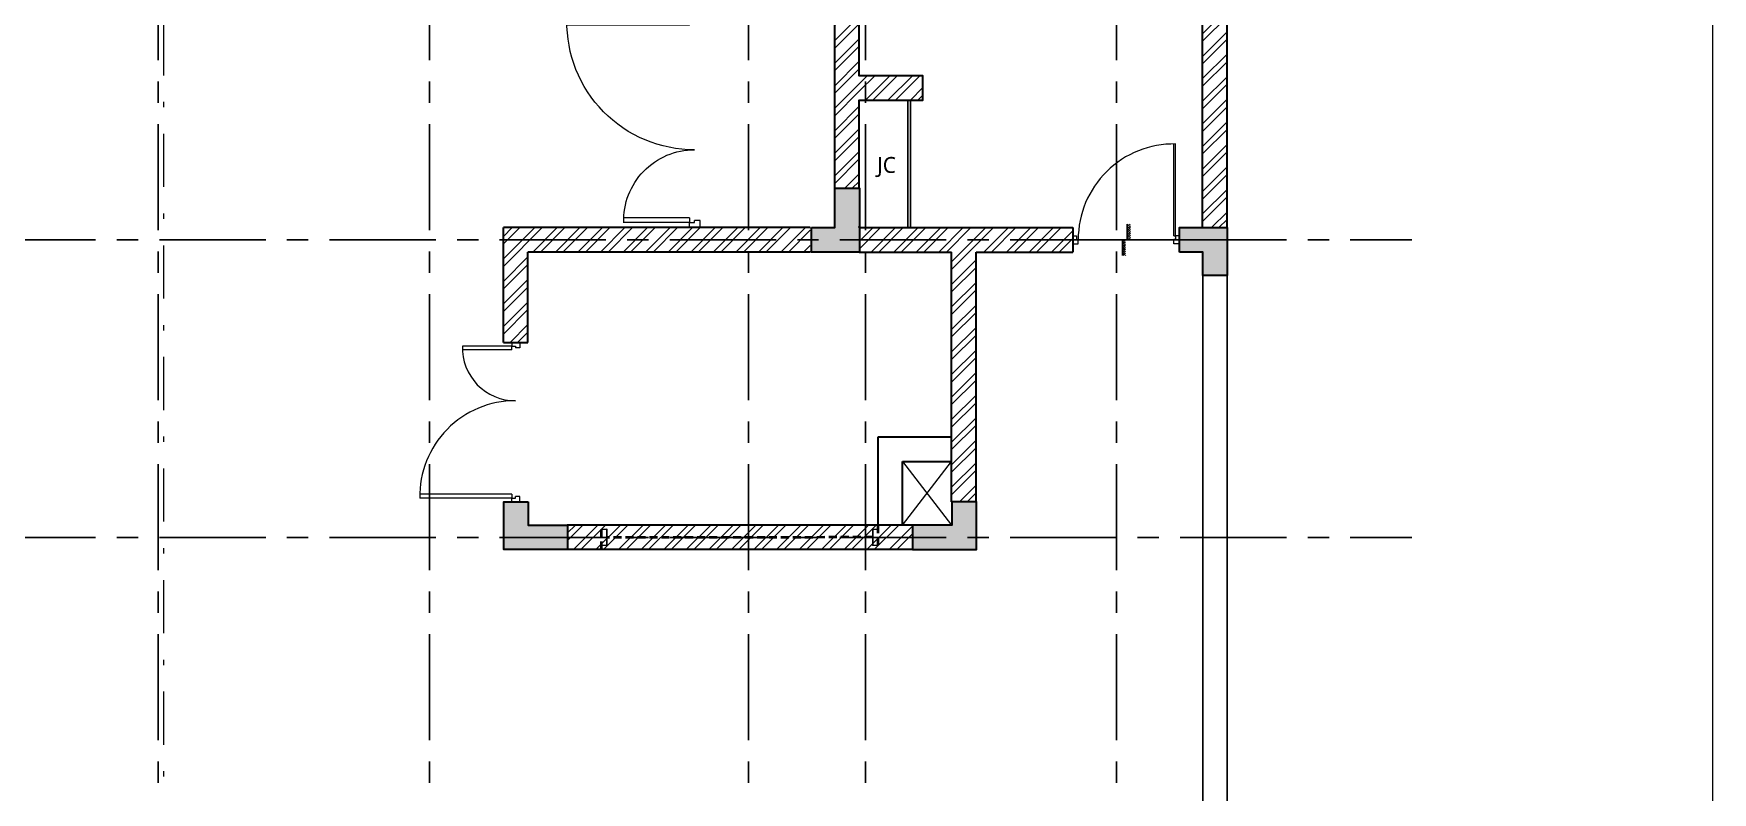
# Model space of a CAD drawing. Header units: millimetres. Extents: x 235412 to 469227, y 103223 to 235913.
# Drawn here: x 437359 to 453147, y 215006 to 222149 of the extents above; entities that cross this region are included whole.
import ezdxf

# ---------------------------------------------------------------- set-up
doc = ezdxf.new("R2010")
doc.units = ezdxf.units.MM
doc.header["$MEASUREMENT"] = 0
for name, pattern in [('ACAD_ISO05W100', [36, 24, -3, 0, -3, 0, -3, 0, -3]), ('CENTER', [2, 1.25, -0.25, 0.25, -0.25]), ('Dash dot', [21, 10, -5, 1, -5]), ('DASHED2', [0.375, 0.25, -0.125])]:
    doc.linetypes.add(name, pattern=pattern)
for name, color, linetype in [('A-Anno-Grid Lines', 162, 'Continuous'), ('A-Elevation', 4, 'Continuous'), ('A-Sanitory', 181, 'Continuous'), ('A-Wall Patt', 8, 'Continuous'), ('A-Window', 4, 'Continuous'), ('S-Conc Patt', 9, 'Continuous')]:
    doc.layers.add(name, color=color, linetype=linetype)
for name, color, linetype, lineweight in [('A-Detail Lines', 8, 'Continuous', 25), ('A-Door', 4, 'Continuous', 9), ('A-Wall Sec', 1, 'Continuous', 30), ('dim', 251, 'Continuous', 5), ('FLOOR', 41, 'Continuous', 5), ('S-Concrete', 40, 'Continuous', 30), ('Section lines', 8, 'Continuous', 13), ('text', 7, 'Continuous', 9)]:
    doc.layers.add(name, color=color, linetype=linetype, lineweight=lineweight)
doc.styles.get("Standard").update_dxf_attribs({"font": 'trebuc.ttf'})
pattern_1 = [(45, (1563.16, 482182.7), (-106.066017, 106.066017), []), (45, (1633.87, 482182.7), (-106.066017, 106.066017), [])]

# ---------------------------------------------------------------- blocks, each defined once
blk = doc.blocks.new('Grid Academic Lecture')
at = {"layer": 'A-Anno-Grid Lines', "linetype": 'CENTER', "ltscale": 800}
for p, q in [((10150, 2889.7), (10150, -36150.1)), ((12700, 2889.7), (12700, -36150.1)), ((15700, 2889.7), (15700, -36150.1)), ((16800, 2889.7), (16800, -36150.1)), ((19160, 2889.7), (19160, -36150.1)), ((-10639.7, -11000), (21940.1, -11000)), ((-10639.7, -13800), (21940.1, -13800))]:
    blk.add_line(p, q, dxfattribs=at)
blk = doc.blocks.new('Sttruct Acad')
at = {"layer": 'S-Conc Patt'}
for points in [[(535419, -141104), (535639, -141104), (535639, -140734), (535869, -140734), (535869, -141334), (535419, -141334)], [(532754, -143684), (532754, -143904), (533124, -143904), (533124, -144134), (532524, -144134), (532524, -143684)], [(536739, -143684), (536739, -143904), (536369, -143904), (536369, -144134), (536969, -144134), (536969, -143684)]]:
    blk.add_hatch(color=256, dxfattribs=at).paths.add_polyline_path(points, flags=17)
blk.add_hatch(color=256, dxfattribs=at).paths.add_polyline_path([(538879, -141334), (538879, -141104), (539329, -141104), (539329, -141554), (539099, -141554), (539099, -141334)])
at = {"layer": 'S-Concrete'}
for points in [[(535419, -141104), (535639, -141104), (535639, -140734), (535869, -140734), (535869, -141334), (535419, -141334), (535419, -141104)], [(538879, -141334), (538879, -141104), (539329, -141104), (539329, -141554), (539099, -141554), (539099, -141334), (538879, -141334)], [(532754, -143684), (532754, -143904), (533124, -143904), (533124, -144134), (532524, -144134), (532524, -143684), (532754, -143684)], [(536739, -143684), (536739, -143904), (536369, -143904), (536369, -144134), (536969, -144134), (536969, -143684), (536739, -143684)]]:
    blk.add_lwpolyline(points, dxfattribs=at)
blk = doc.blocks.new('Big Door Garbage')
at = {"layer": 'A-Door', "color": 5, "lineweight": 18}
for p, q in [((-12550, 128778), (-12500, 128778)), ((-12550, 128703), (-12550, 128778)), ((-12515, 128738), (-12500, 128738)), ((-12515, 128703), (-12515, 128738)), ((-12500, 128778), (-12500, 128738)), ((-11100, 128778), (-11100, 128738)), ((-11050, 128778), (-11100, 128778)), ((-11085, 128738), (-11100, 128738)), ((-11085, 128703), (-11085, 128738)), ((-12550, 128703), (-12515, 128703)), ((-12515, 128703), (-12515, 128239)), ((-12480, 128703), (-12515, 128703)), ((-12480, 128703), (-12480, 128239)), ((-11120, 128703), (-11085, 128703)), ((-11120, 128703), (-11120, 127838)), ((-11050, 128703), (-11085, 128703)), ((-11085, 128703), (-11085, 127838))]:
    blk.add_line(p, q, dxfattribs=at)
blk.add_lwpolyline([(-11050, 128778), (-11050, 128703)], dxfattribs=at)
at = {"layer": 'A-Door', "lineweight": 18}
for centre, radius, start, end in [((-12499, 128738), 499, 268.1474, 0), ((-11101, 128738), 900, 180, 271.0475)]:
    blk.add_arc(centre, radius, start, end, dxfattribs=at)
blk = doc.blocks.new('ABL_Door_S - 1000 x 2100-11-3 Second Floor Lvl')
at = {"layer": 'A-Door', "color": 5}
for p, q in [((-500, 37.5), (-450, 37.5)), ((-500, -37.5), (-500, 37.5)), ((-450, 37.5), (-450, -2.5)), ((450, 37.5), (450, -2.5)), ((500, 37.5), (450, 37.5)), ((500, -37.5), (500, 37.5)), ((-500, -37.5), (-465, -37.5)), ((-465, -2.5), (-450, -2.5)), ((-465, -37.5), (-465, -2.5)), ((-450, -37.5), (-465, -37.5)), ((465, -2.5), (450, -2.5)), ((465, -37.5), (465, -2.5)), ((500, -37.5), (465, -37.5))]:
    blk.add_line(p, q, dxfattribs=at)
at = {"layer": 'A-Door', "color": 5, "lineweight": 18}
for p, q in [((-465, -37.5), (-465, -902.4)), ((-450, -37.5), (-450, -902.5))]:
    blk.add_line(p, q, dxfattribs=at)
at = {"layer": 'A-Door'}
blk.add_arc((-450, -2.5), 900, 269.04503, 0, dxfattribs=at)
blk = doc.blocks.new('DROP')
at = {"layer": 'A-Detail Lines'}
h = blk.add_hatch(dxfattribs=at)
h.set_pattern_fill('ANSI31', color=256, scale=100, angle=-90, style=0)
h.set_pattern_definition([(45, (-30796.783, -8736.205), (8.838835, -8.838835), [])])
h.paths.add_polyline_path([(-46, 0), (-46, -147), (-75, -147), (-75, 0)])
h.paths.add_polyline_path([(0, 147), (0, 0), (-30, 0), (-30, 147)])
for p, q in [((-46, -147), (-46, 0)), ((0, 0), (0, 148))]:
    blk.add_line(p, q, dxfattribs=at)
blk = doc.blocks.new('Upper WINDOW')
at = {"layer": 'A-Window', "color": 2, "linetype": 'DASHED2', "lineweight": 40, "ltscale": 300}
blk.add_line((-18120, 103110), (-18489, 100637), dxfattribs=at)
for points in [[(-18226, 103176), (-17999, 103142)], [(-18383, 100571), (-18610, 100605)]]:
    blk.add_lwpolyline(points, dxfattribs=at)
at = {"layer": 'A-Window'}
for points in [[(-18038, 103148), (-18046, 103099), (-18194, 103121), (-18187, 103171)], [(-18423, 100577), (-18415, 100626), (-18564, 100649), (-18571, 100599)]]:
    blk.add_lwpolyline(points, dxfattribs=at)

msp = doc.modelspace()

# ---------------------------------------------------------------- hatches: boundary and pattern name
at = {"layer": 'A-Wall Patt'}
h = msp.add_hatch(dxfattribs=at)
h.set_pattern_fill('ANSI32', color=256, scale=400, style=0)
h.set_pattern_definition(pattern_1)
h.paths.add_polyline_path([(448352.5, 228469.5), (448352.5, 228469.5), (448132.5, 228469.5)])
h.paths.add_polyline_path([(448352.5, 228699.5), (448582.5, 228699.5), (448582.5, 229414.5), (448354.7, 229414.5), (448352.5, 229184.5)])
h.paths.add_polyline_path([(444892.5, 220692.1), (445122.5, 220692.1), (445122.5, 226207.1), (444892.5, 226207.1)])
h.paths.add_polyline_path([(447452.5, 229414.5), (447452.5, 229299.5), (448352.5, 229299.5), (448352.5, 229414.5)])
h.paths.add_polyline_path([(447037.5, 228699.5), (447037.5, 228469.5), (448132.5, 228469.5), (448132.5, 228699.5)])
h.paths.add_polyline_path([(446437.5, 228469.5), (446437.5, 228699.5), (445122.5, 228699.5), (445122.5, 229299.5), (446252.5, 229299.5), (446252.5, 229414.5), (445122.5, 229414.5), (445122.5, 230872.1), (444892.5, 230872.1), (444892.5, 227207.1), (445122.5, 227207.1), (445122.5, 228469.5)])
h.paths.add_polyline_path([(448352.5, 226739.5), (448582.5, 226739.5), (448582.5, 228249.5), (448352.5, 228249.5), (448352.5, 228469.5)])
h.paths.add_polyline_path([(448582.5, 225739.5), (448352.5, 225739.5), (448352.5, 222322.1), (448352.5, 222322.1), (448352.5, 222542.1), (448582.5, 222542.1)])
h = msp.add_hatch(dxfattribs=at)
h.set_pattern_fill('ANSI32', color=256, scale=400, style=0)
h.set_pattern_definition(pattern_1)
h.paths.add_polyline_path([(448582.5, 222322.1), (448357.5, 222322.1), (448352.5, 220322.1), (448582.5, 220322.1)])
h = msp.add_hatch(dxfattribs=at)
h.set_pattern_fill('ANSI32', color=256, scale=400, style=0)
h.set_pattern_definition(pattern_1)
h.paths.add_polyline_path([(445722.5, 221752.1), (445122.5, 221752.1), (445122.5, 221522.1), (445722.5, 221522.1)])
h = msp.add_hatch(dxfattribs=at)
h.set_pattern_fill('ANSI32', color=256, scale=400, style=0)
h.set_pattern_definition(pattern_1)
h.paths.add_polyline_path([(444662.5, 220322.1), (441777.5, 220322.1), (441777.5, 219242.1), (442007.5, 219242.1), (442007.5, 220092.1), (444662.5, 220092.1)])
h = msp.add_hatch(dxfattribs=at)
h.set_pattern_fill('ANSI32', color=256, scale=400, style=0)
h.set_pattern_definition(pattern_1)
h.paths.add_polyline_path([(446222.5, 217742.1), (446222.5, 217522.1), (446222.5, 220092.1), (447132.5, 220092), (447132.5, 220322), (445122.5, 220322.1), (445122.5, 220092.1), (445992.5, 220092.1), (445992.5, 217742.1)])
h = msp.add_hatch(dxfattribs=at)
h.set_pattern_fill('ANSI32', color=256, scale=400, style=0)
h.set_pattern_definition(pattern_1)
h.paths.add_polyline_path([(442377.5, 217292.1), (442237.5, 217292.1), (442237.5, 217292.1), (445762.5, 217292.1), (445762.5, 217292.1), (445622.5, 217292.1), (445622.5, 217522.1), (442377.5, 217522.1)])
at = {"layer": 'S-Conc Patt'}
for points in [[(444674.7, 220322.1), (444894.7, 220322.1), (444894.7, 220692.1), (445124.7, 220692.1), (445124.7, 220092.1), (444674.7, 220092.1)], [(442009.7, 217742.1), (442009.7, 217522.1), (442379.7, 217522.1), (442379.7, 217292.1), (441779.7, 217292.1), (441779.7, 217742.1)], [(445994.7, 217742.1), (445994.7, 217522.1), (445624.7, 217522.1), (445624.7, 217292.1), (446224.7, 217292.1), (446224.7, 217742.1)]]:
    msp.add_hatch(color=256, dxfattribs=at).paths.add_polyline_path(points, flags=17)
msp.add_hatch(color=256, dxfattribs=at).paths.add_polyline_path([(448134.7, 220092.1), (448134.7, 220322.1), (448584.7, 220322.1), (448584.7, 219872.1), (448354.7, 219872.1), (448354.7, 220092.1)])

# ---------------------------------------------------------------- linework, layer by layer
at = {"layer": 'A-Detail Lines'}
msp.add_line((447132.5, 220207), (448132.5, 220207), dxfattribs=at)
at = {"layer": 'A-Elevation'}
for points in [[(448354.7, 214339), (448354.7, 220092.1)], [(448584.7, 220092.1), (448584.7, 214062.1)]]:
    msp.add_lwpolyline(points, dxfattribs=at)
at = {"layer": 'A-Sanitory', "ltscale": 0.5}
for p, q in [((445581.7, 220322.1), (445581.7, 221522.1)), ((445606.7, 220322.1), (445606.7, 221522.1))]:
    msp.add_line(p, q, dxfattribs=at)
at = {"layer": 'A-Wall Sec'}
for p, q in [((444892.5, 220692.1), (444892.5, 226207.1)), ((448352.5, 220322.1), (448352.5, 222322.1)), ((448582.5, 220322.1), (448582.5, 222322.1)), ((444662.5, 220322.1), (441777.5, 220322.1)), ((441777.5, 219242.1), (441777.5, 220322.1)), ((445122.5, 220322.1), (447132.5, 220322)), ((447132.5, 220322), (447132.5, 220092)), ((444662.5, 220092.1), (442007.5, 220092.1)), ((442007.5, 219242.1), (442007.5, 220092.1)), ((445122.5, 220092.1), (445992.5, 220092.1)), ((445992.5, 217742.1), (445992.5, 220092.1)), ((446222.5, 217742.1), (446222.5, 220092.1)), ((446222.5, 220092.1), (447132.5, 220092)), ((441777.5, 219242.1), (442007.5, 219242.1)), ((445300, 217522.1), (445300, 218352.1)), ((445300, 218352.1), (445992.5, 218352.1)), ((445530, 217522.1), (445530, 218122.1)), ((445530, 218122.1), (445992.5, 218122.1)), ((445622.5, 217522.1), (442377.5, 217522.1)), ((445622.5, 217292.1), (442377.5, 217292.1))]:
    msp.add_line(p, q, dxfattribs=at)
for points in [[(445122.5, 220692.1), (445122.5, 221522.1), (445722.5, 221522.1), (445722.5, 221752.1), (445122.5, 221752.1), (445122.5, 226207.1)], [(445122.5, 220322.1), (445122.5, 220332.4)]]:
    msp.add_lwpolyline(points, dxfattribs=at)
at = {"layer": 'dim'}
for p, q in [((445530, 218122.1), (445992.5, 217522.1)), ((445530, 217522.1), (445992.5, 218122.1))]:
    msp.add_line(p, q, dxfattribs=at)
msp.add_lwpolyline([(415993.5, 232679.4), (453146.8, 232679.4), (453146.8, 194850.6), (415993.5, 194850.6)], close=True, dxfattribs=at)
at = {"layer": 'S-Concrete'}
for points in [[(444674.7, 220322.1), (444894.7, 220322.1), (444894.7, 220692.1), (445124.7, 220692.1), (445124.7, 220092.1), (444674.7, 220092.1), (444674.7, 220322.1)], [(448134.7, 220092.1), (448134.7, 220322.1), (448584.7, 220322.1), (448584.7, 219872.1), (448354.7, 219872.1), (448354.7, 220092.1), (448134.7, 220092.1)], [(442009.7, 217742.1), (442009.7, 217522.1), (442379.7, 217522.1), (442379.7, 217292.1), (441779.7, 217292.1), (441779.7, 217742.1), (442009.7, 217742.1)], [(445994.7, 217742.1), (445994.7, 217522.1), (445624.7, 217522.1), (445624.7, 217292.1), (446224.7, 217292.1), (446224.7, 217742.1), (445994.7, 217742.1)]]:
    msp.add_lwpolyline(points, dxfattribs=at)
at = {"layer": 'Section lines', "linetype": 'Dash dot', "ltscale": 50}
msp.add_line((438582.5, 196555), (438582.5, 232209.4), dxfattribs=at)

# ---------------------------------------------------------------- block references
at = {"layer": 'A-Anno-Grid Lines'}
msp.add_blockref('Grid Academic Lecture', (428381.3, 231207.1), dxfattribs=at)
at = {"layer": 'A-Detail Lines', "xscale": -1.333330619614571, "yscale": 1.333330619614571, "zscale": 1.333330619616951, "rotation": 270}
msp.add_blockref('Big Door Garbage', (271924.1, 237055.4), dxfattribs=at)
at = {"layer": 'A-Detail Lines', "rotation": 270.0000000000025}
msp.add_blockref('Big Door Garbage', (313152.2, 206692.1), dxfattribs=at)
at = {"layer": 'A-Door', "rotation": 180}
msp.add_blockref('ABL_Door_S - 1000 x 2100-11-3 Second Floor Lvl', (447632.5, 220207.1), dxfattribs=at)
at = {"layer": 'A-Wall Sec'}
msp.add_blockref('Sttruct Acad', (-90744.3, 361426.2), dxfattribs=at)
at = {"layer": 'A-Wall Sec', "rotation": 278.5020585826834}
msp.add_blockref('Upper WINDOW', (345952.1, 184242.2), dxfattribs=at)
at = {"layer": 'FLOOR', "linetype": 'ACAD_ISO05W100', "rotation": 179.9999999317893}
msp.add_blockref('DROP', (447598.3, 220207), dxfattribs=at)

# ---------------------------------------------------------------- next in the draw order: texts
at = {"layer": 'text', "insert": (445379.6, 220891.8), "char_height": 150, "attachment_point": 5, "line_spacing_factor": 0.938532, "bg_fill": 2}
msp.add_mtext('JC', dxfattribs=at)

doc.saveas('drawing.dxf')
